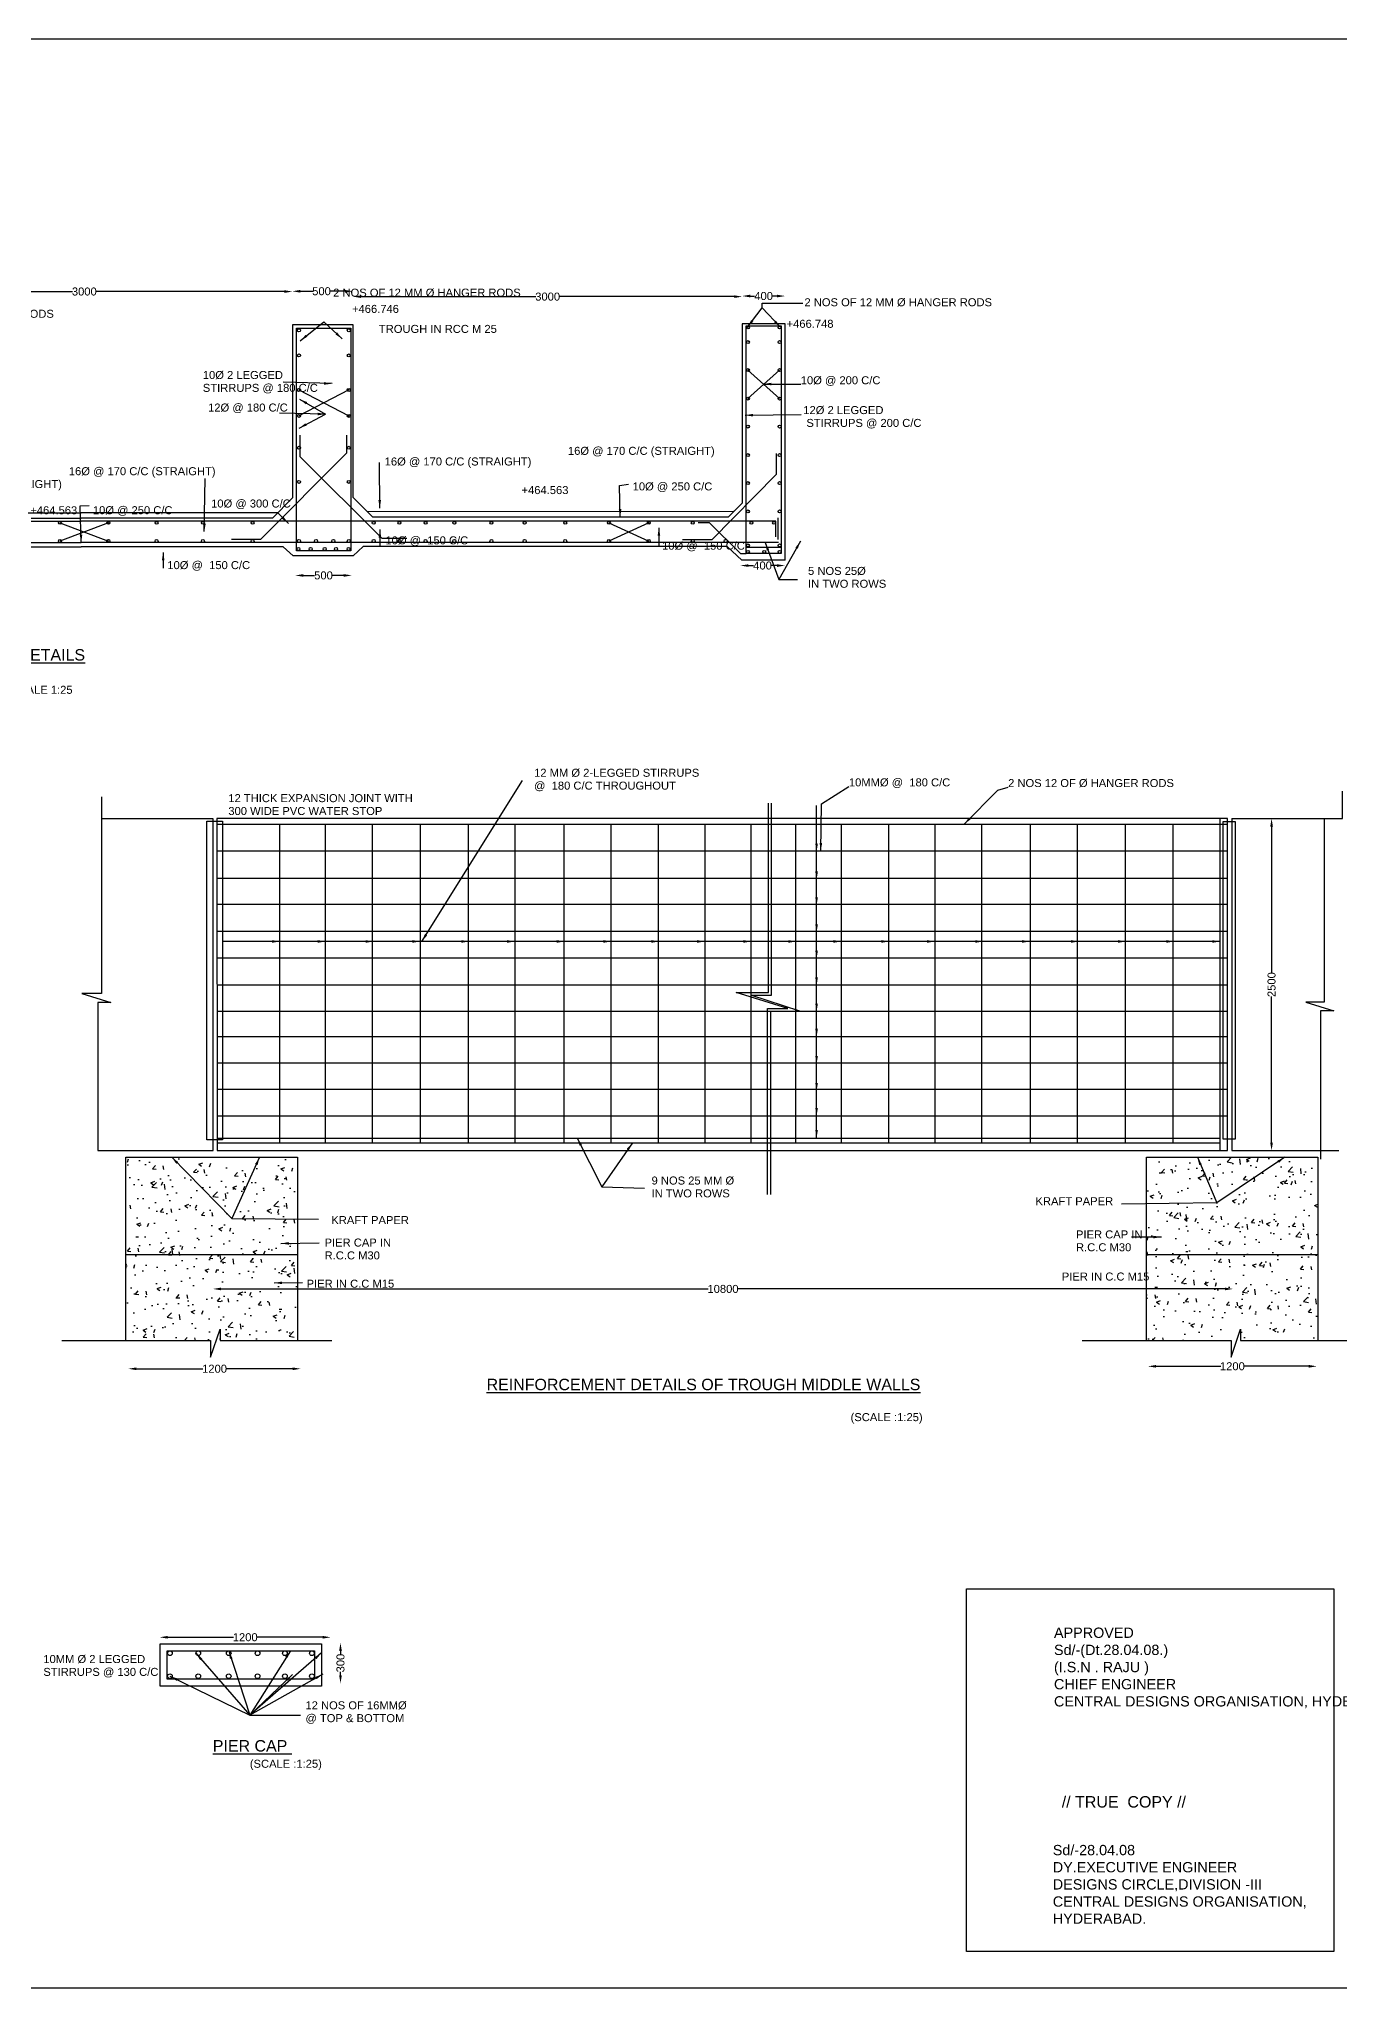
# Model space of a CAD drawing. Header units: millimetres. Extents: x 2501008 to 2515519, y 44302166 to 44310691.
# Drawn here: x 2506955 to 2512641, y 44302166 to 44310691 of the extents above; entities that cross this region are included whole.
import ezdxf

# ---------------------------------------------------------------- set-up
doc = ezdxf.new("R2010")
doc.units = ezdxf.units.MM
doc.header["$MEASUREMENT"] = 0
for name, color, linetype in [('DIMENSION', 7, 'Continuous'), ('DRAWING', 2, 'Continuous'), ('TEXT', 7, 'Continuous')]:
    doc.layers.add(name, color=color, linetype=linetype)
doc.styles.get("Standard").update_dxf_attribs({"font": 'arial.ttf', "height": 35})
doc.dimstyles.get("Standard").update_dxf_attribs({"dimtxt": 35, "dimasz": 35, "dimexe": 0.18, "dimexo": 0.0625, "dimgap": 0.09, "dimtad": 0, "dimdec": 0, "dimzin": 0, "dimdsep": 46, "dimtxsty": 'Standard', "dimcen": 0.09, "dimse1": 1, "dimse2": 1, "dimadec": 0, "dimazin": 0, "dimtfac": 1, "dimtdec": 0, "dimtofl": 0, "dimtmove": 0, "dimatfit": 3, "dimfxl": 1, "dimtolj": 1, "dimtzin": 0, "dimarcsym": 0})
pattern_1 = [(50, (4038.07, 11694.48), (179.31504565, -15.68803375), [18.75, -206.25]), (355, (4038.07, 11694.48), (-34.6878334, 188.0480334), [15, -165]), (100.4514, (4053, 11693.17), (144.6273454, 172.3598855), [15.9350475, -175.285528]), (46.1842, (4038.07, 11744.48), (266.8102622, -41.3797536), [28.125, -309.375]), (96.6356, (4060.3, 11741.03), (233.6656764, 243.5294677), [23.902572, -262.92825]), (351.1842, (4038.07, 11744.48), (233.6654863, 243.5296502), [22.5, -247.5]), (21, (4063.07, 11731.98), (149.22676303, -100.65472267), [18.75, -206.25]), (326, (4063.07, 11731.98), (60.828833, 181.28751126), [15, -165]), (71.4514, (4075.5, 11723.59), (210.05565715, 80.6326242), [15.9350475, -175.285528]), (37.5, (4038.065, 11694.476), (3.03996383, 83.22346346), [0, -163, 0, -167.5, 0, -165.625]), (7.5, (4038.065, 11694.48), (65.76738436, 98.60292797), [0, -95.5, 0, -159.25, 0, -63.125]), (327.5, (3982.315, 11694.476), (133.45560904, -5.63871793), [0, -62.5, 0, -195, 0, -258.75]), (317.5, (3957.32, 11694.48), (145.79654234, 25.02624558), [0, -81.25, 0, -129.5, 0, -183.75])]

# ---------------------------------------------------------------- blocks, each defined once
blk = doc.blocks.new('*D56')
at = {"layer": 'Defpoints', "color": 0, "transparency": 16777216}
for p in [(2508063.2, 44309586.7), (2506241.4, 44309441.8), (2508063.2, 44309441.8)]:
    blk.add_point(p, dxfattribs=at)
at = {"layer": 'DIMENSION', "color": 0, "lineweight": -2, "transparency": 16777216}
for p, q in [((2506276.4, 44309586.7), (2507100.9, 44309586.7)), ((2508028.2, 44309586.7), (2507205.4, 44309586.7))]:
    blk.add_line(p, q, dxfattribs=at)
at = {"layer": 'DIMENSION', "color": 0, "transparency": 16777216}
for points in [[(2506276.4, 44309592.5), (2506276.4, 44309580.9), (2506241.4, 44309586.7)], [(2508028.2, 44309592.5), (2508028.2, 44309580.9), (2508063.2, 44309586.7)]]:
    blk.add_solid(points, dxfattribs=at)
at = {"layer": 'DIMENSION', "color": 0, "transparency": 16777216, "insert": (2507153.1, 44309586.7), "char_height": 35, "attachment_point": 5}
blk.add_mtext('\\A1;3000', dxfattribs=at)
blk = doc.blocks.new('*D57')
at = {"layer": 'Defpoints', "color": 0, "transparency": 16777216}
for p in [(2508328.9, 44309587.9), (2508063.2, 44309441.8), (2508328.9, 44309441.8)]:
    blk.add_point(p, dxfattribs=at)
at = {"layer": 'DIMENSION', "color": 0, "lineweight": -2, "transparency": 16777216}
for p, q in [((2508098.2, 44309587.9), (2508152, 44309587.9)), ((2508293.9, 44309587.9), (2508229.4, 44309587.9))]:
    blk.add_line(p, q, dxfattribs=at)
at = {"layer": 'DIMENSION', "color": 0, "transparency": 16777216}
for points in [[(2508098.2, 44309593.7), (2508098.2, 44309582), (2508063.2, 44309587.9)], [(2508293.9, 44309593.7), (2508293.9, 44309582), (2508328.9, 44309587.9)]]:
    blk.add_solid(points, dxfattribs=at)
at = {"layer": 'DIMENSION', "color": 0, "transparency": 16777216, "insert": (2508190.7, 44309587.9), "char_height": 35, "attachment_point": 5}
blk.add_mtext('\\A1;500', dxfattribs=at)
blk = doc.blocks.new('*D58')
at = {"layer": 'Defpoints', "color": 0, "transparency": 16777216}
for p in [(2510218.3, 44309567.1), (2510030.9, 44309445.4), (2510218.3, 44309445.4)]:
    blk.add_point(p, dxfattribs=at)
at = {"layer": 'DIMENSION', "color": 0, "lineweight": -2, "transparency": 16777216}
for p, q in [((2510065.9, 44309567.1), (2510085.2, 44309567.1)), ((2510183.3, 44309567.1), (2510164, 44309567.1))]:
    blk.add_line(p, q, dxfattribs=at)
at = {"layer": 'DIMENSION', "color": 0, "transparency": 16777216}
for points in [[(2510065.9, 44309572.9), (2510065.9, 44309561.2), (2510030.9, 44309567.1)], [(2510183.3, 44309572.9), (2510183.3, 44309561.2), (2510218.3, 44309567.1)]]:
    blk.add_solid(points, dxfattribs=at)
at = {"layer": 'DIMENSION', "color": 0, "transparency": 16777216, "insert": (2510124.6, 44309567.1), "char_height": 35, "attachment_point": 5}
blk.add_mtext('\\A1;400', dxfattribs=at)
blk = doc.blocks.new('*D59')
at = {"layer": 'Defpoints', "color": 0, "transparency": 16777216}
for p in [(2508328.9, 44309564.4), (2508328.9, 44309441.8), (2510030.9, 44309445.4)]:
    blk.add_point(p, dxfattribs=at)
at = {"layer": 'DIMENSION', "color": 0, "lineweight": -2, "transparency": 16777216}
for p, q in [((2508363.9, 44309564.4), (2509127.6, 44309564.4)), ((2509995.9, 44309564.4), (2509232.2, 44309564.4))]:
    blk.add_line(p, q, dxfattribs=at)
at = {"layer": 'DIMENSION', "color": 0, "transparency": 16777216}
for points in [[(2508363.9, 44309570.3), (2508363.9, 44309558.6), (2508328.9, 44309564.4)], [(2509995.9, 44309570.3), (2509995.9, 44309558.6), (2510030.9, 44309564.4)]]:
    blk.add_solid(points, dxfattribs=at)
at = {"layer": 'DIMENSION', "color": 0, "transparency": 16777216, "insert": (2509179.9, 44309564.4), "char_height": 35, "attachment_point": 5}
blk.add_mtext('\\A1;3000', dxfattribs=at)
blk = doc.blocks.new('*D60')
at = {"layer": 'Defpoints', "color": 0, "transparency": 16777216}
for p in [(2508075.5, 44308341.7), (2508323.3, 44308345), (2508323.3, 44308345)]:
    blk.add_point(p, dxfattribs=at)
at = {"layer": 'DIMENSION', "color": 0, "lineweight": -2, "transparency": 16777216}
for p, q in [((2508110.5, 44308345), (2508160.7, 44308345)), ((2508288.3, 44308345), (2508238.1, 44308345))]:
    blk.add_line(p, q, dxfattribs=at)
at = {"layer": 'DIMENSION', "color": 0, "transparency": 16777216}
for points in [[(2508110.5, 44308350.8), (2508110.5, 44308339.2), (2508075.5, 44308345)], [(2508288.3, 44308350.8), (2508288.3, 44308339.2), (2508323.3, 44308345)]]:
    blk.add_solid(points, dxfattribs=at)
at = {"layer": 'DIMENSION', "color": 0, "transparency": 16777216, "insert": (2508199.4, 44308345), "char_height": 35, "attachment_point": 5}
blk.add_mtext('\\A1;500', dxfattribs=at)
blk = doc.blocks.new('*D61')
at = {"layer": 'Defpoints', "color": 0, "transparency": 16777216}
for p in [(2510023.1, 44308440.4), (2510218.3, 44308411.4), (2510218.3, 44308388.2)]:
    blk.add_point(p, dxfattribs=at)
at = {"layer": 'DIMENSION', "color": 0, "lineweight": -2, "transparency": 16777216}
for p, q in [((2510058.1, 44308388.2), (2510080.5, 44308388.2)), ((2510183.3, 44308388.2), (2510159.3, 44308388.2))]:
    blk.add_line(p, q, dxfattribs=at)
at = {"layer": 'DIMENSION', "color": 0, "transparency": 16777216}
for points in [[(2510058.1, 44308394), (2510058.1, 44308382.3), (2510023.1, 44308388.2)], [(2510183.3, 44308394), (2510183.3, 44308382.3), (2510218.3, 44308388.2)]]:
    blk.add_solid(points, dxfattribs=at)
at = {"layer": 'DIMENSION', "color": 0, "transparency": 16777216, "insert": (2510119.9, 44308388.2), "char_height": 35, "attachment_point": 5}
blk.add_mtext('\\A1;400', dxfattribs=at)
blk = doc.blocks.new('*D69')
at = {"layer": 'Defpoints', "color": 0, "transparency": 16777216}
for p in [(2512177.9, 44305224.1), (2512177.9, 44305212.5), (2507715.9, 44305189.7)]:
    blk.add_point(p, dxfattribs=at)
at = {"layer": 'DIMENSION', "color": 0, "lineweight": -2, "transparency": 16777216}
for p, q in [((2507750.9, 44305224.1), (2509882.7, 44305224.1)), ((2512142.9, 44305224.1), (2510011.2, 44305224.1))]:
    blk.add_line(p, q, dxfattribs=at)
at = {"layer": 'DIMENSION', "color": 0, "transparency": 16777216}
for points in [[(2507750.9, 44305230), (2507750.9, 44305218.3), (2507715.9, 44305224.1)], [(2512142.9, 44305230), (2512142.9, 44305218.3), (2512177.9, 44305224.1)]]:
    blk.add_solid(points, dxfattribs=at)
at = {"layer": 'DIMENSION', "color": 0, "transparency": 16777216, "insert": (2509946.9, 44305224.1), "char_height": 35, "attachment_point": 5}
blk.add_mtext('\\A1;10800', dxfattribs=at)
blk = doc.blocks.new('*D70')
at = {"layer": 'Defpoints', "color": 0, "transparency": 16777216}
for p in [(2511805.8, 44304883.9), (2512544.2, 44304885.8), (2512544.2, 44304883.9)]:
    blk.add_point(p, dxfattribs=at)
at = {"layer": 'DIMENSION', "color": 0, "lineweight": -2, "transparency": 16777216}
for p, q in [((2511840.8, 44304885.8), (2512124.4, 44304885.8)), ((2512509.2, 44304885.8), (2512225.7, 44304885.8))]:
    blk.add_line(p, q, dxfattribs=at)
at = {"layer": 'DIMENSION', "color": 0, "transparency": 16777216}
for points in [[(2511840.8, 44304891.6), (2511840.8, 44304880), (2511805.8, 44304885.8)], [(2512509.2, 44304891.6), (2512509.2, 44304880), (2512544.2, 44304885.8)]]:
    blk.add_solid(points, dxfattribs=at)
at = {"layer": 'DIMENSION', "color": 0, "transparency": 16777216, "insert": (2512175, 44304885.8), "char_height": 35, "attachment_point": 5}
blk.add_mtext('\\A1;1200', dxfattribs=at)
blk = doc.blocks.new('*D71')
at = {"layer": 'Defpoints', "color": 0, "transparency": 16777216}
for p in [(2507346.2, 44304870.2), (2508099.5, 44304875), (2508099.5, 44304875)]:
    blk.add_point(p, dxfattribs=at)
at = {"layer": 'DIMENSION', "color": 0, "lineweight": -2, "transparency": 16777216}
for p, q in [((2507381.2, 44304875), (2507672.2, 44304875)), ((2508064.5, 44304875), (2507773.5, 44304875))]:
    blk.add_line(p, q, dxfattribs=at)
at = {"layer": 'DIMENSION', "color": 0, "transparency": 16777216}
for points in [[(2507381.2, 44304880.8), (2507381.2, 44304869.1), (2507346.2, 44304875)], [(2508064.5, 44304880.8), (2508064.5, 44304869.1), (2508099.5, 44304875)]]:
    blk.add_solid(points, dxfattribs=at)
at = {"layer": 'DIMENSION', "color": 0, "transparency": 16777216, "insert": (2507722.8, 44304875), "char_height": 35, "attachment_point": 5}
blk.add_mtext('\\A1;1200', dxfattribs=at)
blk = doc.blocks.new('*D79')
at = {"layer": 'Defpoints', "color": 0, "transparency": 16777216}
for p in [(2507482.5, 44303702.2), (2508231.4, 44303715.2), (2508231.4, 44303700.6)]:
    blk.add_point(p, dxfattribs=at)
at = {"layer": 'DIMENSION', "color": 0, "lineweight": -2, "transparency": 16777216}
for p, q in [((2507517.5, 44303700.6), (2507806.3, 44303700.6)), ((2508196.4, 44303700.6), (2507907.6, 44303700.6))]:
    blk.add_line(p, q, dxfattribs=at)
at = {"layer": 'DIMENSION', "color": 0, "transparency": 16777216}
for points in [[(2507517.5, 44303706.4), (2507517.5, 44303694.8), (2507482.5, 44303700.6)], [(2508196.4, 44303706.4), (2508196.4, 44303694.8), (2508231.4, 44303700.6)]]:
    blk.add_solid(points, dxfattribs=at)
at = {"layer": 'DIMENSION', "color": 0, "transparency": 16777216, "insert": (2507856.9, 44303700.6), "char_height": 35, "attachment_point": 5}
blk.add_mtext('\\A1;1200', dxfattribs=at)
blk = doc.blocks.new('*D80')
at = {"layer": 'Defpoints', "color": 0, "transparency": 16777216}
for p in [(2508268.9, 44303676.2), (2508264, 44303499.1), (2508273.7, 44303499.1)]:
    blk.add_point(p, dxfattribs=at)
at = {"layer": 'DIMENSION', "color": 0, "lineweight": -2, "transparency": 16777216}
for p, q in [((2508273.7, 44303641.2), (2508273.7, 44303626.4)), ((2508273.7, 44303534.1), (2508273.7, 44303549))]:
    blk.add_line(p, q, dxfattribs=at)
at = {"layer": 'DIMENSION', "color": 0, "transparency": 16777216}
for points in [[(2508267.9, 44303641.2), (2508279.6, 44303641.2), (2508273.7, 44303676.2)], [(2508267.9, 44303534.1), (2508279.6, 44303534.1), (2508273.7, 44303499.1)]]:
    blk.add_solid(points, dxfattribs=at)
at = {"layer": 'DIMENSION', "color": 0, "transparency": 16777216, "insert": (2508273.7, 44303587.7), "char_height": 35, "attachment_point": 5, "rotation": 90}
blk.add_mtext('\\A1;300', dxfattribs=at)
blk = doc.blocks.new('*D81')
at = {"layer": 'Defpoints', "color": 0, "transparency": 16777216}
for p in [(2512314.8, 44307281.5), (2512314.8, 44305829.1), (2512346.5, 44305829.1)]:
    blk.add_point(p, dxfattribs=at)
at = {"layer": 'DIMENSION', "color": 0, "lineweight": -2, "transparency": 16777216}
for p, q in [((2512346.5, 44307246.5), (2512346.5, 44306607.9)), ((2512346.5, 44305864.1), (2512346.5, 44306502.7))]:
    blk.add_line(p, q, dxfattribs=at)
at = {"layer": 'DIMENSION', "color": 0, "transparency": 16777216}
for points in [[(2512340.6, 44307246.5), (2512352.3, 44307246.5), (2512346.5, 44307281.5)], [(2512340.6, 44305864.1), (2512352.3, 44305864.1), (2512346.5, 44305829.1)]]:
    blk.add_solid(points, dxfattribs=at)
at = {"layer": 'DIMENSION', "color": 0, "transparency": 16777216, "insert": (2512346.5, 44306555.3), "char_height": 35, "attachment_point": 5, "rotation": 90}
blk.add_mtext('\\A1;2500', dxfattribs=at)

msp = doc.modelspace()

# ---------------------------------------------------------------- hatches: boundary and pattern name
at = {"layer": 'DRAWING'}
h = msp.add_hatch(dxfattribs=at)
h.set_pattern_fill('AR-CONC', color=0, scale=25, style=0)
h.set_pattern_definition(pattern_1)
h.paths.add_polyline_path([(2507334.5, 44305800.2), (2507334.5, 44305374.9), (2508085, 44305374.9), (2508085, 44305800.2)])
h.paths.add_polyline_path([(2507334.5, 44305374.9), (2507334.5, 44304999.3), (2507705.7, 44304999.3), (2507705.7, 44304925.7), (2507746.7, 44305048.4), (2507746.7, 44304999.3), (2508085, 44304999.3), (2508085, 44305374.9)])
h = msp.add_hatch(dxfattribs=at)
h.set_pattern_fill('AR-CONC', color=0, scale=25, style=0)
h.set_pattern_definition(pattern_1)
h.paths.add_polyline_path([(2512549.2, 44305374.9), (2512549.2, 44305800.2), (2511798.7, 44305800.2), (2511798.7, 44305374.9)])
h.paths.add_polyline_path([(2512210.9, 44305048.4), (2512210.9, 44304999.3), (2512549.2, 44304999.3), (2512549.2, 44305374.9), (2511798.7, 44305374.9), (2511798.7, 44304999.3), (2512169.8, 44304999.3), (2512169.8, 44304925.7)])

# ---------------------------------------------------------------- linework, layer by layer
msp.add_lwpolyline([(2510118.6, 44309514.8), (2510118.6, 44309535.6), (2510296.7, 44309535.6)])
at = {"layer": 'DIMENSION', "color": 0}
for points in [[(2515497.4, 44302166.5), (2501096.1, 44302166.5), (2501096.1, 44310691.4), (2515497.4, 44310691.4)], [(2511011.4, 44303912), (2512618.4, 44303912), (2512618.4, 44302325.6), (2511011.4, 44302325.6)]]:
    msp.add_lwpolyline(points, close=True, dxfattribs=at)
at = {"layer": 'DRAWING', "color": 0}
for points in [[(2504086.4, 44308411.4), (2504086.4, 44309445.4), (2504273.8, 44309445.4), (2504273.8, 44308661.8), (2504335.6, 44308600.6), (2505889.3, 44308600.6), (2505975.7, 44308685.9), (2505975.7, 44309441.8), (2506241.4, 44309441.8), (2506241.4, 44308684.8), (2506328.4, 44308595.6), (2507139.7, 44308595.6)], [(2510218.3, 44308411.4), (2510218.3, 44309445.4), (2510030.9, 44309445.4), (2510030.9, 44308661.8), (2509969.1, 44308600.6), (2508415.4, 44308600.6), (2508328.9, 44308685.9), (2508328.9, 44309441.8), (2508063.2, 44309441.8), (2508063.2, 44308684.8), (2507976.3, 44308595.6), (2507139.7, 44308595.6)], [(2510055.8, 44309243.1), (2510194.6, 44309118.5)], [(2510194.6, 44309243.1), (2510055.8, 44309118.5)], [(2508092.1, 44309156.2), (2508309.9, 44309042.7)], [(2508309.9, 44309156.2), (2508092.1, 44309042.7)], [(2508299.9, 44308958), (2508299.9, 44308879.4), (2507923.2, 44308502.1), (2507796.5, 44308502.1)], [(2508563.6, 44308506.8), (2508455.9, 44308506.8), (2508097.8, 44308864), (2508097.8, 44308958.8)], [(2510180, 44308878.2), (2510180, 44308785.8), (2509897.5, 44308501), (2509769.4, 44308501)], [(2506305.6, 44308618.9), (2507139.7, 44308618.9)], [(2507999.1, 44308618.9), (2507139.7, 44308618.9)], [(2509992.7, 44308624), (2508392.1, 44308623.6)], [(2504127, 44308514), (2504127, 44308582.4), (2507139.7, 44308582.4)], [(2507258.3, 44308575.1), (2507046.4, 44308495.6)], [(2507046.4, 44308575.1), (2507258.3, 44308495.6)], [(2510177.7, 44308514), (2510177.7, 44308582.4), (2507139.7, 44308582.4)], [(2509622, 44308575.1), (2509447.8, 44308495.6)], [(2509447.8, 44308575.1), (2509622, 44308495.6)], [(2509837.6, 44308575.9), (2509886.7, 44308575.9), (2510023.1, 44308440.4), (2510048.2, 44308440.4)], [(2510187.2, 44308597.6), (2510187.2, 44308502.3)], [(2504086.4, 44308411.4), (2504275.9, 44308411.4), (2504339.1, 44308472.3), (2505932.1, 44308472.3), (2505976, 44308430.1), (2506238.2, 44308430.1), (2506281.1, 44308469.5), (2507139.7, 44308469.5)], [(2504115.7, 44308488.5), (2507139.7, 44308488.5)], [(2510189, 44308488.5), (2507139.7, 44308488.5)], [(2510218.3, 44308411.4), (2510028.7, 44308411.4), (2509965.6, 44308472.3), (2508372.6, 44308472.3), (2508328.7, 44308430.1), (2508066.5, 44308430.1), (2508023.6, 44308469.5), (2507139.7, 44308469.5)], [(2510201.9, 44308467.9), (2510048.2, 44308467.9)], [(2507228, 44307376.6), (2507228, 44306516.5), (2507142.7, 44306516.5), (2507269, 44306476.6), (2507212.1, 44306476.6), (2507212.1, 44305829.1), (2507717.1, 44305829.1), (2507717.1, 44307280.1), (2507228, 44307280.1)], [(2510141.7, 44305636.9), (2510141.7, 44306450.1), (2510230.8, 44306450.1), (2510005.1, 44306520.2), (2510145.7, 44306520.2), (2510145.7, 44307348.9)], [(2510155.7, 44305636.7), (2510155.7, 44306439.2), (2510282.9, 44306439.2), (2510068.2, 44306509.8), (2510158.9, 44306509.8), (2510158.9, 44307349.2)], [(2512171.9, 44307281.5), (2512656.5, 44307281.5), (2512656.5, 44307401.2)], [(2507733.9, 44305829.1), (2512153.8, 44305829.1), (2512153.8, 44307281.5), (2507732.3, 44307281.5), (2507733.9, 44305829.1)], [(2507732.3, 44307257.5), (2512153.8, 44307257.5)], [(2508006.6, 44307257.5), (2508006.6, 44305862.7)], [(2508206.9, 44307257.5), (2508206.9, 44305862.7)], [(2508412.6, 44307257.5), (2508412.6, 44305862.7)], [(2508621.6, 44307257.5), (2508621.6, 44305862.7)], [(2508831.7, 44307257.5), (2508831.7, 44305862.7)], [(2509036.5, 44307257.5), (2509036.5, 44305862.7)], [(2509250.4, 44307257.5), (2509250.4, 44305862.7)], [(2509455.7, 44307257.5), (2509455.7, 44305862.7)], [(2509663.1, 44307257.5), (2509663.1, 44305862.7)], [(2509866.7, 44307257.5), (2509866.7, 44305862.7)], [(2510068.2, 44307257.5), (2510068.2, 44305862.7)], [(2510263.8, 44307257.5), (2510263.8, 44305862.7)], [(2510463.2, 44307257.5), (2510463.2, 44305862.7)], [(2510670.6, 44307257.5), (2510670.6, 44305862.7)], [(2510873.2, 44307257.5), (2510873.2, 44305862.7)], [(2511077.9, 44307257.5), (2511077.9, 44305862.7)], [(2511290.6, 44307257.5), (2511290.6, 44305862.7)], [(2511496.7, 44307257.5), (2511496.7, 44305862.7)], [(2511706.6, 44307257.5), (2511706.6, 44305862.7)], [(2511914.2, 44307257.5), (2511914.2, 44305862.7)], [(2512121.9, 44305829.1), (2512121.9, 44307281.5)], [(2512171.9, 44307281.5), (2512171.9, 44305829.1), (2512640.5, 44305829.1)], [(2512576.4, 44307283.6), (2512576.4, 44306479.1), (2512496.2, 44306479.1), (2512618.2, 44306441.2), (2512560.4, 44306441.2), (2512560.4, 44305791.5)], [(2507732.3, 44307140.1), (2512153.8, 44307140.1)], [(2507732.3, 44307020.7), (2512153.8, 44307020.7)], [(2507732.3, 44306907.7), (2512153.8, 44306907.7)], [(2507732.3, 44306788.4), (2512153.8, 44306788.4)], [(2507732.3, 44306672.6), (2512153.8, 44306672.6)], [(2507732.3, 44306554.3), (2512153.8, 44306554.3)], [(2507732.3, 44306439.2), (2512153.8, 44306439.2)], [(2507732.3, 44306328.6), (2512153.8, 44306328.6)], [(2507732.3, 44306213.9), (2512153.8, 44306213.9)], [(2507732.3, 44306097.5), (2512153.8, 44306097.5)], [(2507732.3, 44305981.1), (2512153.8, 44305981.1)], [(2507733.9, 44305884.4), (2512121.9, 44305884.4)], [(2507334.5, 44304999.3), (2507334.5, 44305800.2), (2508085, 44305800.2), (2508085, 44304999.3)], [(2507733.9, 44305862.7), (2512121.9, 44305862.7)], [(2511798.7, 44304999.3), (2511798.7, 44305800.2), (2512549.2, 44305800.2), (2512549.2, 44304999.3)], [(2507334.5, 44305374.9), (2508085, 44305374.9)], [(2511798.7, 44305374.9), (2512549.2, 44305374.9)], [(2507054.4, 44304999.3), (2507705.7, 44304999.3), (2507705.7, 44304925.7), (2507746.7, 44305048.4), (2507746.7, 44304999.3), (2508235.9, 44304999.3)], [(2511518.5, 44304999.3), (2512169.8, 44304999.3), (2512169.8, 44304925.7), (2512210.9, 44305048.4), (2512210.9, 44304999.3), (2512700.1, 44304999.3)]]:
    msp.add_lwpolyline(points, dxfattribs=at)
for points in [[(2508319.1, 44308452.9), (2508081, 44308452.9), (2508081, 44309426.3), (2508319.1, 44309426.3)], [(2510201.9, 44308440.4), (2510048.2, 44308440.4), (2510048.2, 44309436.9), (2510201.9, 44309436.9)], [(2507689.5, 44307269.9), (2507758.3, 44307269.9), (2507758.3, 44305876.2), (2507689.5, 44305876.2)], [(2512187.7, 44305879.2), (2512134.2, 44305879.2), (2512134.2, 44307268.5), (2512187.7, 44307268.5)], [(2507484.8, 44303672.2), (2508190.9, 44303672.2), (2508190.9, 44303486.9), (2507484.8, 44303486.9)], [(2507515, 44303642), (2508160.7, 44303642), (2508160.7, 44303517.1), (2507515, 44303517.1)]]:
    msp.add_lwpolyline(points, close=True, dxfattribs=at)
for centre, radius in [((2508092.1, 44309417.3), 6.56), ((2508309.9, 44309417.3), 6.56), ((2510055.8, 44309429.8), 6.56), ((2510194.6, 44309429.8), 6.56), ((2508092.1, 44309307.4), 6.56), ((2508309.9, 44309307.4), 6.56), ((2510055.8, 44309365.5), 6.56), ((2510194.6, 44309365.5), 6.56), ((2510055.8, 44309243.1), 6.56), ((2510194.6, 44309243.1), 6.56), ((2508092.1, 44309156.2), 6.56), ((2508309.9, 44309156.2), 6.56), ((2510055.8, 44309118.5), 6.56), ((2510194.6, 44309118.5), 6.56), ((2508092.1, 44309042.7), 6.56), ((2508309.9, 44309042.7), 6.56), ((2510055.8, 44308996.4), 6.56), ((2510194.6, 44308996.4), 6.56), ((2508092.1, 44308903.5), 6.56), ((2508309.9, 44308903.5), 6.56), ((2510055.8, 44308871.2), 6.56), ((2510194.6, 44308871.2), 6.56), ((2508092.1, 44308754.3), 6.56), ((2508309.9, 44308754.3), 6.56), ((2510055.8, 44308748.7), 6.56), ((2510194.6, 44308748.7), 6.56), ((2510055.8, 44308624.9), 6.56), ((2510194.6, 44308624.9), 6.56), ((2507046.4, 44308575.1), 6.56), ((2507258.3, 44308575.1), 6.56), ((2507469.2, 44308575.1), 6.56), ((2507671.9, 44308575.1), 6.56), ((2507889, 44308575.1), 6.56), ((2508419, 44308575.1), 6.56), ((2508531.7, 44308575.1), 6.56), ((2508645.7, 44308575.1), 6.56), ((2508771.9, 44308575.1), 6.56), ((2508934.2, 44308575.1), 6.56), ((2509079.1, 44308575.1), 6.56), ((2509256.7, 44308575.1), 6.56), ((2509447.8, 44308575.1), 6.56), ((2509622, 44308575.1), 6.56), ((2509814.9, 44308575.1), 6.56), ((2510071.1, 44308575.1), 6.56), ((2510170.6, 44308575.1), 6.56), ((2507046.4, 44308495.6), 6.56), ((2507258.3, 44308495.6), 6.56), ((2507469.2, 44308495.6), 6.56), ((2507671.9, 44308495.6), 6.56), ((2507889, 44308495.6), 6.56), ((2508089.9, 44308460.6), 6.56), ((2508092.1, 44308495.6), 6.56), ((2508143, 44308460.6), 6.56), ((2508166.6, 44308495.6), 6.56), ((2508204.5, 44308460.6), 6.56), ((2508242.5, 44308495.6), 6.56), ((2508254.3, 44308460.6), 6.56), ((2508309.1, 44308460.6), 6.56), ((2508309.9, 44308495.6), 6.56), ((2508419, 44308495.6), 6.56), ((2508531.7, 44308495.6), 6.56), ((2508645.7, 44308495.6), 6.56), ((2508771.9, 44308495.6), 6.56), ((2508934.2, 44308495.6), 6.56), ((2509079.1, 44308495.6), 6.56), ((2509256.7, 44308495.6), 6.56), ((2509447.8, 44308495.6), 6.56), ((2509622, 44308495.6), 6.56), ((2509814.9, 44308495.6), 6.56), ((2509958.4, 44308495.6), 6.56), ((2510055.8, 44308476.2), 6.56), ((2510055.8, 44308448.2), 6.56), ((2510127.1, 44308448.2), 6.56), ((2510194.6, 44308476.2), 6.56), ((2510194.6, 44308448.2), 6.56), ((2507527.8, 44303630.5), 10.2), ((2507651.7, 44303630.5), 10.2), ((2507784.6, 44303630.5), 10.2), ((2507910.8, 44303630.5), 10.2), ((2508030.5, 44303630.5), 10.2), ((2508148.6, 44303630.5), 10.2), ((2507527.8, 44303530.4), 10.2), ((2507651.7, 44303530.4), 10.2), ((2507784.6, 44303530.4), 10.2), ((2507910.8, 44303530.4), 10.2), ((2508030.5, 44303530.4), 10.2), ((2508148.6, 44303530.4), 10.2)]:
    msp.add_circle(centre, radius, dxfattribs=at)

# ---------------------------------------------------------------- texts
at = {"layer": 'TEXT', "color": 0}
for s, height, p in [('2 NOS OF 12 MM Ø HANGER RODS', 35, (2508241.7, 44309564.4)), ('2 NOS OF 12 MM Ø HANGER RODS', 35, (2510303.2, 44309522.4)), ('2 NOS OF 12 MM Ø HANGER RODS', 35, (2506199.5, 44309472)), ('+466.746', 35, (2508324.1, 44309493.3)), ('+466.748', 35, (2510225, 44309428.2)), ('TROUGH IN RCC M 25', 35, (2508441.6, 44309405.8)), ('10Ø 2 LEGGED ', 35, (2507671.5, 44309204.2)), ('10Ø @ 200 C/C', 35, (2510287, 44309181.2)), ('STIRRUPS @ 180 C/C', 35, (2507671.5, 44309148)), ('12Ø @ 180 C/C', 35, (2507694.6, 44309061.9)), ('12Ø 2 LEGGED ', 35, (2510298.1, 44309050.8)), (' STIRRUPS @ 200 C/C', 35, (2510298.1, 44308994.6)), ('16Ø @ 170 C/C (STRAIGHT)', 35, (2509268.6, 44308872.5)), ('16Ø @ 170 C/C (STRAIGHT)', 35, (2507085.4, 44308783.4)), ('16Ø @ 170 C/C (STRAIGHT)', 35, (2508467, 44308825.9)), ('16Ø @ 170 C/C (STRAIGHT)', 35, (2506413.2, 44308727.2)), ('+464.563', 35, (2509065.5, 44308700.9)), ('10Ø @ 250 C/C', 35, (2509551.7, 44308716.9)), ('+464.563', 35, (2506916.9, 44308612.5)), ('10Ø @ 250 C/C', 35, (2507190.5, 44308612.8)), ('10Ø @ 300 C/C', 35, (2507707.8, 44308642.1)), ('10Ø @  150 C/C', 35, (2508470.4, 44308480.9)), ('10Ø @  150 C/C', 35, (2509680.4, 44308457.6)), ('10Ø @  150 C/C', 35, (2507516.3, 44308372.7)), ('5 NOS 25Ø ', 35, (2510318.9, 44308347.3)), ('IN TWO ROWS', 35, (2510318.9, 44308291.1)), ('%%USECTION OF TROUGH WITH REINFORCEMENT DETAILS', 50, (2505270.7, 44307972.7)), ('SCALE 1:25', 35, (2506832.8, 44307827.3)), ('12 MM Ø 2-LEGGED STIRRUPS ', 35, (2509120.6, 44307464.4)), ('@  180 C/C THROUGHOUT', 35, (2509120.6, 44307408.2)), ('10MMØ @  180 C/C', 35, (2510497.5, 44307422.4)), ('2 NOS 12 OF Ø HANGER RODS', 35, (2511194, 44307419.4)), ('300 WIDE PVC WATER STOP', 35, (2507783.1, 44307297.2)), ('12 THICK EXPANSION JOINT WITH ', 35, (2507783.1, 44307353.4)), ('9 NOS 25 MM Ø ', 35, (2509634.4, 44305680.9)), ('IN TWO ROWS', 35, (2509634.4, 44305624.7)), ('KRAFT PAPER ', 35, (2511313.8, 44305590.5)), ('KRAFT PAPER ', 35, (2508233.5, 44305508)), ('PIER CAP IN ', 35, (2511491, 44305445.2)), ('PIER CAP IN ', 35, (2508204.2, 44305409.6)), ('R.C.C M30', 35, (2508204.2, 44305353.4)), ('R.C.C M30', 35, (2511491, 44305389)), ('PIER IN C.C M15', 35, (2511428.9, 44305261)), ('PIER IN C.C M15', 35, (2508125.6, 44305229.6)), ('%%UREINFORCEMENT DETAILS OF TROUGH MIDDLE WALLS', 50, (2508912.8, 44304781.4)), ('(SCALE :1:25)', 35, (2510505, 44304646)), ('10MM Ø 2 LEGGED', 35, (2506973.8, 44303587.9)), ('STIRRUPS @ 130 C/C', 35, (2506973.8, 44303531.7)), ('12 NOS OF 16MMØ', 35, (2508120.5, 44303385.5)), ('@ TOP & BOTTOM ', 35, (2508120.5, 44303329.3)), ('%%UPIER CAP ', 50, (2507715.2, 44303200.8)), ('(SCALE :1:25)', 35, (2507877.1, 44303129.9))]:
    msp.add_text(s, height=height, dxfattribs=at).set_placement(p)
at = {"layer": 'TEXT', "color": 0, "attachment_point": 1}
for s, insert, char_height, width in [('APPROVED  \\PSd/-(Dt.28.04.08.) \\P(I.S.N . RAJU ) \\PCHIEF ENGINEER  \\PCENTRAL DESIGNS ORGANISATION, HYDERABAD ', (2511394.6, 44303743), 45, 1456.109), ('// TRUE  COPY //', (2511428.8, 44303005.8), 50, 589.986), ('Sd/-28.04.08 \\PDY.EXECUTIVE ENGINEER  \\PDESIGNS CIRCLE,DIVISION -III \\PCENTRAL DESIGNS ORGANISATION, \\PHYDERABAD.', (2511389.4, 44302792.4), 45, 1456.109)]:
    msp.add_mtext(s, dxfattribs=dict(at, insert=insert, char_height=char_height, width=width))

# ---------------------------------------------------------------- dimensions: what is measured, and where the dimension line sits
at = {"layer": 'DIMENSION', "color": 0}
for base, p1, p2, text, picture, middle in [((2508063.2, 44309586.7), (2506241.4, 44309441.8), (2508063.2, 44309441.8), '3000', '*D56', (2507153.1, 44309586.7)), ((2508328.9, 44309587.9), (2508063.2, 44309441.8), (2508328.9, 44309441.8), '500', '*D57', (2508190.7, 44309587.9)), ((2510218.3, 44308388.2), (2510023.1, 44308440.4), (2510218.3, 44308411.4), '400', '*D61', (2510119.9, 44308388.2))]:
    dim = msp.add_linear_dim(base=base, p1=p1, p2=p2, text=text, dimstyle='Standard', dxfattribs=at)
    dim.commit()
    dim.dimension.update_dxf_attribs({"geometry": picture, "text_midpoint": middle, "dimtype": 160})
for base, p1, p2, text, picture, middle in [((2508328.9, 44309564.4), (2510030.9, 44309445.4), (2508328.9, 44309441.8), '3000', '*D59', (2509179.9, 44309564.4)), ((2510218.3, 44309567.1), (2510030.9, 44309445.4), (2510218.3, 44309445.4), '400', '*D58', (2510124.6, 44309567.1)), ((2508323.3, 44308345), (2508075.5, 44308341.7), (2508323.3, 44308345), '500', '*D60', (2508199.4, 44308345)), ((2512177.9, 44305224.1), (2507715.9, 44305189.7), (2512177.9, 44305212.5), '10800', '*D69', (2509946.9, 44305224.1)), ((2508099.5, 44304875), (2507346.2, 44304870.2), (2508099.5, 44304875), '1200', '*D71', (2507722.8, 44304875)), ((2512544.2, 44304885.8), (2511805.8, 44304883.9), (2512544.2, 44304883.9), '1200', '*D70', (2512175, 44304885.8)), ((2508231.4, 44303700.6), (2507482.5, 44303702.2), (2508231.4, 44303715.2), '1200', '*D79', (2507856.9, 44303700.6))]:
    dim = msp.add_linear_dim(base=base, p1=p1, p2=p2, text=text, dimstyle='Standard', dxfattribs=at)
    dim.commit()
    dim.dimension.update_dxf_attribs({"geometry": picture, "text_midpoint": middle})
for base, p1, p2, text, picture, middle in [((2512346.5, 44305829.1), (2512314.8, 44307281.5), (2512314.8, 44305829.1), '2500', '*D81', (2512346.5, 44306555.3)), ((2508273.7, 44303499.1), (2508268.9, 44303676.2), (2508264, 44303499.1), '300', '*D80', (2508273.7, 44303587.7))]:
    dim = msp.add_linear_dim(base=base, p1=p1, p2=p2, angle=90, text=text, dimstyle='Standard', dxfattribs=at)
    dim.commit()
    dim.dimension.update_dxf_attribs({"geometry": picture, "text_midpoint": middle})

# ---------------------------------------------------------------- leaders
for points in [[(2510053.2, 44309430.2), (2510118.6, 44309514.8)], [(2510198.1, 44309430.5), (2510118.6, 44309514.8)], [(2508098, 44309371.4), (2508200.8, 44309453.8)], [(2508280.8, 44309379.9), (2508200.8, 44309453.8)], [(2508236.9, 44309183.9), (2508022.4, 44309189.7)], [(2510123.8, 44309182.3), (2510287, 44309181.2)], [(2508208.4, 44309050.4), (2508006.5, 44309054.9)], [(2508092.5, 44308989.1), (2508208.4, 44309050.4)], [(2508094.9, 44309115.8), (2508208.4, 44309050.4)], [(2510043.2, 44309045.4), (2510288.9, 44309049.6)], [(2508445.6, 44308639.6), (2508443.8, 44308838.3)], [(2507678, 44308537), (2507682, 44308769.2)], [(2509497.6, 44308600.6), (2509494.3, 44308738), (2509533.9, 44308743.5)], [(2507139.7, 44308488.5), (2507135.1, 44308649.7), (2507174.4, 44308650.9)], [(2508045.6, 44308572.7), (2507999.1, 44308618.9)], [(2508446.4, 44308545.7), (2508446.4, 44308472.3)], [(2509666.5, 44308553.9), (2509666.5, 44308472.3)], [(2507497.8, 44308445.7), (2507498.5, 44308377)], [(2510131.4, 44308488.5), (2510190.7, 44308327.6), (2510273.3, 44308327.6)], [(2510286, 44308494.7), (2510190.7, 44308327.6)], [(2508629.4, 44306744.1), (2509069.9, 44307447.5)], [(2510374.5, 44307140.1), (2510377.8, 44307345.5), (2510497.5, 44307422.4)], [(2511002, 44307257.5), (2511148.5, 44307406.3), (2511194, 44307419.4)], [(2509308.9, 44305884.4), (2509416.3, 44305671.4)], [(2507535.4, 44305800.2), (2507799.1, 44305531.7)], [(2507919.8, 44305800.2), (2507799.1, 44305531.7), (2508177.9, 44305528.9)], [(2509550.8, 44305862.7), (2509416.3, 44305671.4), (2509603.2, 44305664.4)], [(2512021.7, 44305800.2), (2512107.6, 44305601.1), (2511690, 44305595.5)], [(2512404.6, 44305800.2), (2512107.6, 44305601.1)], [(2511864.4, 44305451.1), (2511733.8, 44305450.8)], [(2508012.8, 44305422.9), (2508180.7, 44305425.7)], [(2507982.9, 44305250.4), (2508107, 44305252.1)], [(2507641.5, 44303630.5), (2507877, 44303359.2)], [(2507784.6, 44303640.7), (2507877, 44303359.2)], [(2508054.7, 44303642), (2507877, 44303359.2)], [(2508190.9, 44303632.2), (2507877, 44303359.2)], [(2507527.8, 44303530.4), (2507877, 44303359.2), (2508098.6, 44303359.2)], [(2508196.8, 44303539.4), (2507877, 44303359.2)], [(2508064.2, 44303537.8), (2507877, 44303359.2)]]:
    msp.add_leader(points, dimstyle='Standard', override={"dimgap": 0.09, "dimtad": 0}, dxfattribs=at)
at = {"layer": 'DRAWING', "color": 0}
for points in [[(2510356.2, 44305981.1), (2510356.2, 44307338.9)], [(2510356.2, 44307137), (2510356.2, 44307233.6)], [(2510356.2, 44307015.2), (2510356.2, 44307111.8)], [(2510356.2, 44306902.1), (2510356.2, 44306998.8)], [(2510356.2, 44306784.5), (2510356.2, 44306881.1)], [(2508008.9, 44306744.1), (2507758.2, 44306744.1)], [(2508209.2, 44306744.1), (2507793.9, 44306744.1)], [(2508418.5, 44306744.1), (2508003.2, 44306744.1)], [(2508622.9, 44306744.1), (2508207.6, 44306744.1)], [(2508837.1, 44306744.1), (2508421.7, 44306744.1)], [(2509037.5, 44306744.1), (2508622.2, 44306744.1)], [(2509254.9, 44306744.1), (2508839.6, 44306744.1)], [(2509458.7, 44306744.1), (2509043.4, 44306744.1)], [(2509668.7, 44306744.1), (2509253.3, 44306744.1)], [(2509868.7, 44306744.1), (2509453.4, 44306744.1)], [(2510071, 44306744.1), (2509655.7, 44306744.1)], [(2510267.5, 44306744.1), (2509852.2, 44306744.1)], [(2510465, 44306744.1), (2510049.6, 44306744.1)], [(2510674.4, 44306744.1), (2510259.1, 44306744.1)], [(2510356.2, 44306668.7), (2510356.2, 44306765.3)], [(2510874.7, 44306744.1), (2510459.4, 44306744.1)], [(2511085.2, 44306744.1), (2510669.8, 44306744.1)], [(2511289.9, 44306744.1), (2510874.6, 44306744.1)], [(2511504.5, 44306744.1), (2511089.1, 44306744.1)], [(2511710.1, 44306744.1), (2511294.8, 44306744.1)], [(2511921.6, 44306744.1), (2511506.3, 44306744.1)], [(2512121.9, 44306744.1), (2511706.6, 44306744.1)], [(2510356.2, 44306551.7), (2510356.2, 44306648.3)], [(2510356.2, 44306437.2), (2510356.2, 44306533.9)], [(2510356.2, 44306327.1), (2510356.2, 44306423.7)], [(2510356.2, 44306208.5), (2510356.2, 44306305.2)], [(2510356.2, 44306090.4), (2510356.2, 44306187)], [(2510356.2, 44305884.4), (2510356.2, 44305981.1)]]:
    msp.add_leader(points, dimstyle='Standard', override={"dimgap": 0.09, "dimtad": 0}, dxfattribs=at)

doc.saveas('drawing.dxf')
